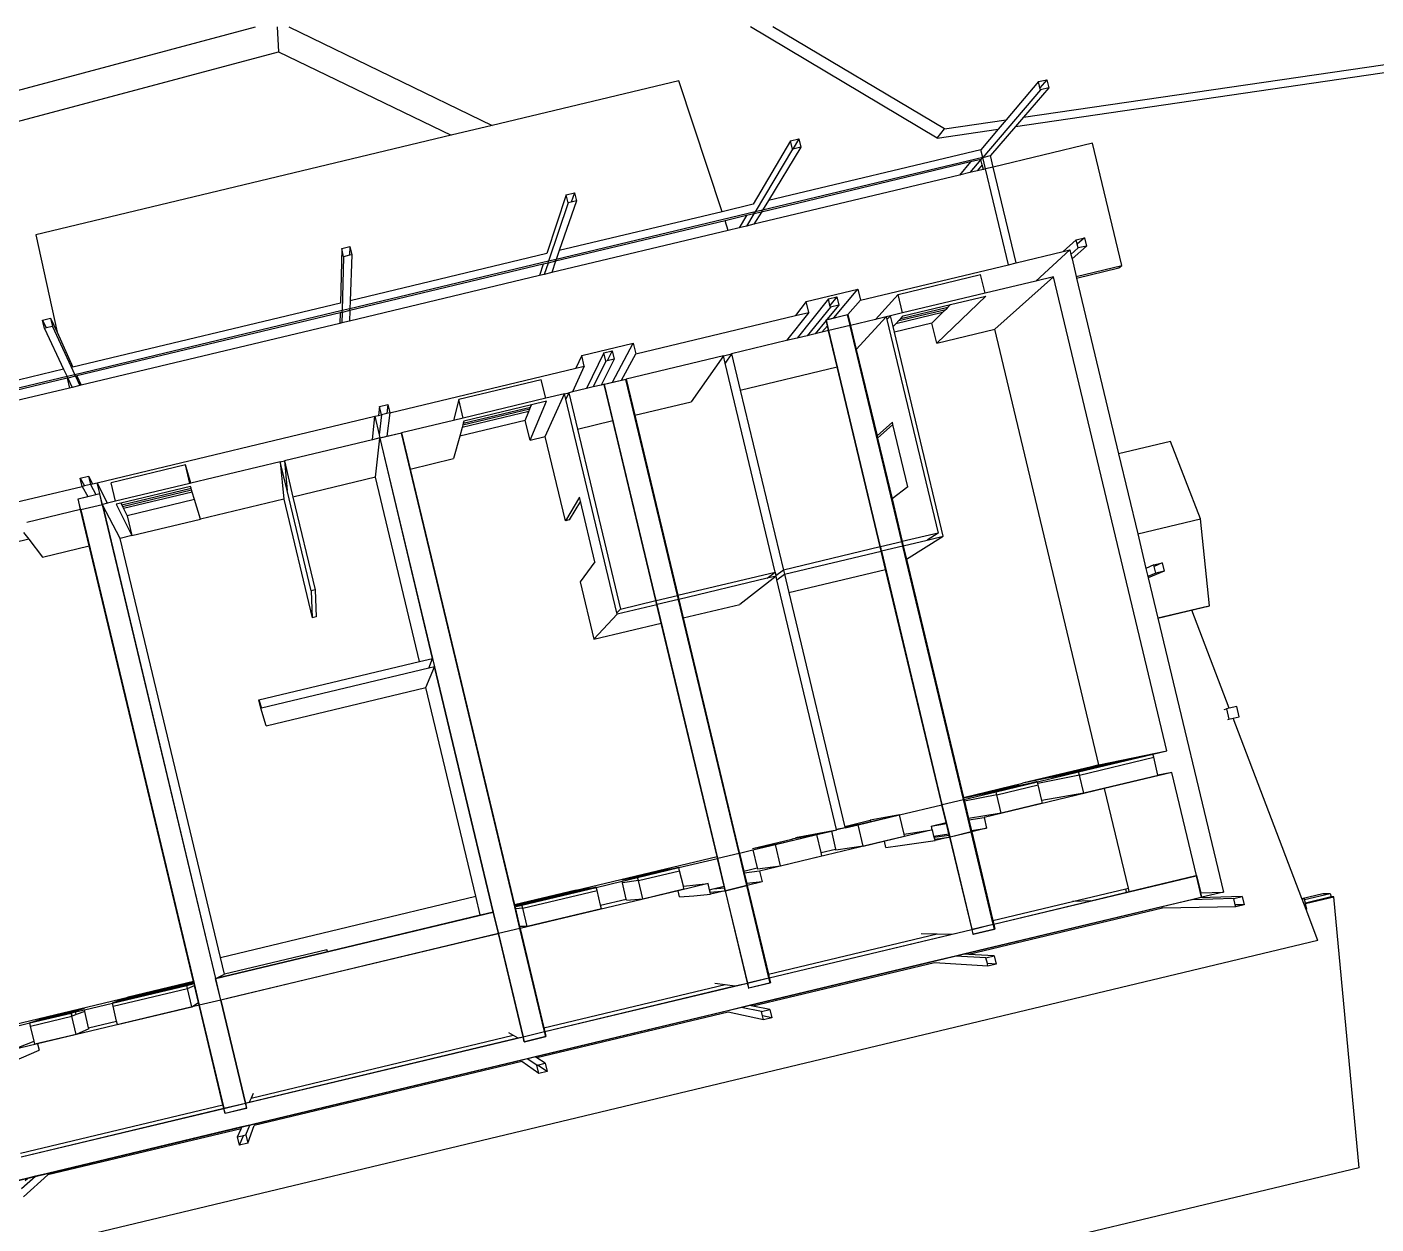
# Model space of a CAD drawing. Extents: x -86023 to 86023, y -39538 to 39538.
# Drawn here: x -13174 to 46201, y -13128 to 39538 of the extents above; entities that cross this region are included whole.
import ezdxf

# ---------------------------------------------------------------- set-up
doc = ezdxf.new("R2010")
doc.units = 0
doc.layers.get('0').update_dxf_attribs({"linetype": 'CONTINUOUS'})
doc.layers.add('SECTIONCUTEDGES', color=7, linetype='CONTINUOUS')

msp = doc.modelspace()

# ---------------------------------------------------------------- linework, layer by layer
for p, q in [((-32175, 31779), (-3120, 39538)), ((-2159, 39538), (-2100, 38448)), ((-1650, 39538), (7299, 35205)), ((26892, 34650), (18668, 39538)), ((27205, 35054), (19660, 39538)), ((-31089, 30707), (-2100, 38448)), ((-2100, 38448), (5491, 34773)), ((30327, 35153), (46967, 37589)), ((30681, 35563), (47306, 37997)), ((15516, 37171), (7299, 35205)), ((17419, 31412), (15516, 37171)), ((31341, 37133), (29923, 35452)), ((31795, 36854), (30681, 35563)), ((31707, 37220), (31405, 36866)), ((31429, 36767), (28894, 33801)), ((7299, 35205), (5491, 34773)), ((26892, 34650), (27205, 35054)), ((26892, 34650), (29578, 35044)), ((27205, 35054), (29923, 35452)), ((29578, 35044), (28813, 34138)), ((30327, 35153), (29230, 33882)), ((29923, 35452), (29578, 35044)), ((30681, 35563), (30327, 35153)), ((5491, 34773), (-12789, 30400)), ((20436, 34524), (18788, 31739)), ((20802, 34612), (20531, 34160)), ((20524, 34158), (18869, 31403)), ((20890, 34246), (19459, 31900)), ((28813, 34138), (19459, 31900)), ((28894, 33801), (28813, 34138)), ((28894, 33801), (29230, 33882)), ((29351, 33377), (29230, 33882)), ((33725, 34423), (29351, 33377)), ((35012, 29041), (33725, 34423)), ((28359, 33599), (19152, 31397)), ((28894, 33801), (19205, 31483)), ((28359, 33599), (27873, 33023)), ((28814, 33708), (28321, 33131)), ((28814, 33708), (28359, 33599)), ((28872, 33467), (28650, 33209)), ((28918, 33274), (28650, 33209)), ((28814, 33708), (28894, 33801)), ((28872, 33467), (28814, 33708)), ((28918, 33274), (28872, 33467)), ((29015, 33297), (28894, 33801)), ((29015, 33297), (28918, 33274)), ((29351, 33377), (29015, 33297)), ((30023, 29080), (29015, 33297)), ((30360, 29160), (29351, 33377)), ((27873, 33023), (18824, 30859)), ((28321, 33131), (27873, 33023)), ((28650, 33209), (28321, 33131)), ((10556, 32160), (9705, 29566)), ((10922, 32248), (10779, 31827)), ((10644, 31795), (9785, 29230)), ((11010, 31882), (10255, 29698)), ((18788, 31739), (17419, 31412)), ((19205, 31483), (18869, 31403)), ((19152, 31397), (19205, 31483)), ((19459, 31900), (19205, 31483)), ((17551, 31014), (10094, 29230)), ((18869, 31403), (10122, 29310)), ((17419, 31412), (10255, 29698)), ((18492, 31239), (17551, 31014)), ((17691, 30588), (17551, 31014)), ((18492, 31239), (18175, 30703)), ((18817, 31317), (18492, 31239)), ((18817, 31317), (18494, 30780)), ((18817, 31317), (18869, 31403)), ((19152, 31397), (18817, 31317)), ((19152, 31397), (18824, 30859)), ((-12789, 30400), (-11849, 26108)), ((17691, 30588), (9921, 28729)), ((18175, 30703), (17691, 30588)), ((18494, 30780), (18175, 30703)), ((18824, 30859), (18494, 30780)), ((676, 29797), (621, 27393)), ((1042, 29884), (1028, 29494)), ((10255, 29698), (10122, 29310)), ((31223, 28361), (32726, 29726)), ((33005, 30180), (32432, 29656)), ((33092, 29814), (32774, 29527)), ((33458, 29901), (32821, 29332)), ((33371, 30267), (33053, 29979)), ((763, 29431), (702, 27057)), ((9552, 29100), (1035, 27063)), ((9785, 29230), (1038, 27138)), ((9705, 29566), (1052, 27496)), ((1129, 29518), (1052, 27496)), ((9552, 29100), (9388, 28601)), ((9758, 29150), (9552, 29100)), ((9758, 29150), (9591, 28650)), ((9758, 29150), (9785, 29230)), ((10094, 29230), (9758, 29150)), ((10122, 29310), (9785, 29230)), ((10094, 29230), (9921, 28729)), ((10094, 29230), (10122, 29310)), ((9388, 28601), (1018, 26599)), ((9591, 28650), (9388, 28601)), ((9921, 28729), (9591, 28650)), ((25165, 27771), (28800, 28641)), ((28995, 27828), (28800, 28641)), ((29421, 26245), (32002, 28547)), ((33005, 28560), (35012, 29041)), ((33022, 28491), (34887, 28937)), ((34887, 28937), (35012, 29041)), ((22340, 26739), (23391, 27996)), ((621, 27393), (-11153, 24577)), ((1052, 27496), (1038, 27138)), ((21122, 27453), (20648, 26837)), ((22100, 27571), (20719, 25848)), ((22466, 27659), (22167, 27291)), ((22961, 26883), (23505, 27520)), ((24171, 26674), (25165, 27771)), ((25360, 26958), (25165, 27771)), ((25391, 26826), (27477, 27325)), ((29026, 27696), (26864, 25633)), ((27477, 27325), (27361, 27210)), ((27477, 27325), (29026, 27696)), ((-12132, 26733), (-11849, 26108)), ((702, 27057), (-11073, 24240)), ((611, 26961), (-10978, 24189)), ((611, 26961), (601, 26499)), ((700, 26983), (611, 26961)), ((700, 26983), (688, 26520)), ((1035, 27063), (700, 26983)), ((700, 26983), (702, 27057)), ((1038, 27138), (702, 27057)), ((1035, 27063), (1018, 26599)), ((1035, 27063), (1038, 27138)), ((21236, 26978), (20260, 25738)), ((22187, 27205), (21168, 25956)), ((22943, 26868), (22012, 26645)), ((22553, 27293), (22035, 26666)), ((22960, 26887), (22943, 26868)), ((23054, 26407), (22943, 26868)), ((24647, 26788), (23327, 25353)), ((24676, 26665), (24830, 26832)), ((27126, 26976), (25067, 26484)), ((25194, 26618), (27264, 27113)), ((25284, 26713), (27361, 27210)), ((25284, 26713), (25391, 26826)), ((27126, 26976), (26655, 26508)), ((27264, 27113), (27126, 26976)), ((27361, 27210), (27264, 27113)), ((-12498, 26645), (-12335, 26298)), ((-12410, 26279), (-11560, 24479)), ((-12045, 26367), (-11073, 24240)), ((601, 26499), (-10789, 23775)), ((688, 26520), (601, 26499)), ((1018, 26599), (688, 26520)), ((21997, 26620), (21517, 26039)), ((21815, 26110), (22052, 26393)), ((21992, 26640), (22008, 26660)), ((21997, 26620), (21992, 26640)), ((22052, 26393), (21997, 26620)), ((22103, 26179), (22052, 26393)), ((22484, 24585), (22106, 26165)), ((25330, 16892), (23057, 26392)), ((24944, 26354), (25067, 26484)), ((26655, 26508), (25002, 26112)), ((25067, 26484), (25194, 26618)), ((25194, 26618), (25284, 26713)), ((26864, 25633), (26655, 26508)), ((26864, 25633), (29421, 26245)), ((34008, 7069), (29421, 26245)), ((-11849, 26108), (-11153, 24577)), ((12600, 23906), (13511, 25633)), ((11242, 25090), (10989, 24526)), ((12219, 25208), (11456, 23632)), ((12585, 25295), (12367, 24856)), ((12998, 24001), (13624, 25157)), ((17475, 25072), (16065, 23050)), ((17841, 25160), (17551, 24752)), ((-11560, 24479), (-20237, 22404)), ((-11560, 24479), (-11409, 24160)), ((11355, 24614), (10834, 23483)), ((12307, 24842), (11742, 23701)), ((12673, 24929), (12091, 23784)), ((18222, 23566), (22484, 24585)), ((24379, 16665), (22484, 24585)), ((-11409, 24160), (-20156, 22067)), ((-11406, 24087), (-19918, 22050)), ((-11073, 24240), (-11409, 24160)), ((-11378, 24093), (-11409, 24160)), ((-11378, 24093), (-11406, 24087)), ((-11406, 24087), (-11310, 23650)), ((-11043, 24174), (-11378, 24093)), ((-11378, 24093), (-11183, 23680)), ((-10853, 23759), (-11183, 23680)), ((-11043, 24174), (-11073, 24240)), ((-10978, 24189), (-11043, 24174)), ((-11043, 24174), (-10853, 23759)), ((-10978, 24189), (-10789, 23775)), ((-10789, 23775), (-10853, 23759)), ((9462, 24015), (5827, 23145)), ((9657, 23202), (9462, 24015)), ((12233, 23803), (12242, 23820)), ((12611, 22223), (12233, 23803)), ((13184, 24031), (12245, 23806)), ((13184, 24031), (13193, 24048)), ((15456, 14530), (13184, 24031)), ((-11310, 23650), (-19576, 21673)), ((-11183, 23680), (-11310, 23650)), ((9640, 21513), (10485, 23400)), ((10668, 23444), (10541, 23165)), ((2339, 22844), (2298, 22447)), ((2705, 22932), (2658, 22533)), ((2793, 22566), (2664, 21529)), ((5827, 23145), (5597, 22231)), ((6022, 22332), (5827, 23145)), ((8912, 22619), (5976, 21917)), ((6006, 22028), (8957, 22734)), ((6028, 22107), (8990, 22815)), ((9028, 22912), (6053, 22200)), ((8757, 22226), (8912, 22619)), ((8912, 22619), (8957, 22734)), ((8957, 22734), (8990, 22815)), ((8967, 21352), (9688, 23070)), ((8990, 22815), (9028, 22912)), ((9688, 23070), (9028, 22912)), ((13575, 22454), (16065, 23050)), ((2036, 21379), (2134, 22408)), ((2427, 22478), (2330, 21587)), ((8757, 22226), (5872, 21536)), ((6006, 22028), (5976, 21917)), ((6028, 22107), (6006, 22028)), ((6053, 22200), (6028, 22107)), ((8967, 21352), (8757, 22226)), ((11050, 21850), (12611, 22223)), ((14506, 14303), (12611, 22223)), ((24919, 22148), (24238, 21543)), ((24942, 22054), (24260, 21451)), ((24942, 22054), (24919, 22148)), ((25601, 19300), (24942, 22054)), ((2171, 19726), (2360, 21441)), ((2360, 21441), (2361, 21457)), ((2360, 21441), (4676, 11758)), ((3310, 21669), (2365, 21442)), ((3310, 21669), (3313, 21684)), ((8297, 825), (3310, 21669)), ((5872, 21536), (5602, 20547)), ((5976, 21917), (5872, 21536)), ((8967, 21352), (9640, 21513)), ((10525, 17812), (9640, 21513)), ((37150, 21306), (34871, 20761)), ((38470, 17904), (37150, 21306)), ((-6204, 20267), (-9476, 19485)), ((-6010, 19454), (-6204, 20267)), ((-5959, 19466), (-6204, 20267)), ((-2030, 20406), (-1866, 18760)), ((-1847, 20450), (-1730, 19151)), ((3694, 20090), (5602, 20547)), ((-10835, 19693), (-10647, 19351)), ((-10469, 19780), (-10287, 19437)), ((2171, 19726), (-1466, 18856)), ((4109, 11622), (2171, 19726)), ((-10747, 19327), (-10500, 18883)), ((-10381, 19414), (-10143, 18968)), ((-9625, 18589), (-10089, 19484)), ((-9968, 18995), (-9975, 19009)), ((-9281, 18671), (-9476, 19485)), ((-5978, 19322), (-9041, 18590)), ((-9003, 18511), (-5953, 19241)), ((-8970, 18445), (-5932, 19172)), ((-5902, 19075), (-8925, 18352)), ((-5953, 19241), (-5978, 19322)), ((-5932, 19172), (-5953, 19241)), ((-5902, 19075), (-5932, 19172)), ((-5799, 18744), (-5902, 19075)), ((25601, 19300), (24901, 18772)), ((-10918, 18767), (-10926, 18781)), ((-9971, 18994), (-10918, 18767)), ((-10805, 18292), (-10918, 18767)), ((-9857, 18519), (-10805, 18292)), ((-9857, 18534), (-9968, 18995)), ((-9854, 18519), (-9861, 18533)), ((-4868, -2324), (-9854, 18519)), ((-9066, 17038), (-9854, 18519)), ((-9041, 18590), (-9250, 18539)), ((-9250, 18539), (-8561, 17159)), ((-9041, 18590), (-9003, 18511)), ((-9003, 18511), (-8970, 18445)), ((-8970, 18445), (-8925, 18352)), ((-5799, 18744), (-8770, 18033)), ((-5799, 18744), (-8770, 18033)), ((-5533, 17883), (-5799, 18744)), ((-1866, 18760), (-5533, 17883)), ((-1866, 18760), (-619, 13546)), ((11139, 18852), (10525, 17812)), ((11183, 18670), (10693, 17852)), ((11183, 18670), (11139, 18852)), ((11821, 16003), (11183, 18670)), ((-10805, 18292), (-10812, 18305)), ((-10805, 18292), (-5818, -2551)), ((-8925, 18352), (-8770, 18033)), ((-8770, 18033), (-8561, 17159)), ((-8561, 17159), (-5533, 17883)), ((10693, 17852), (10525, 17812)), ((35712, 17244), (38470, 17904)), ((38879, 14077), (38470, 17904)), ((-13330, 17298), (-13099, 16998)), ((26923, 17273), (26442, 16965)), ((-13099, 16998), (-16070, 16287)), ((-13099, 16998), (-12497, 16217)), ((-12497, 16217), (-10431, 16711)), ((-8561, 17159), (-9066, 17038)), ((-4655, -1398), (-9066, 17038)), ((24423, 16482), (24381, 16657)), ((25373, 16709), (25331, 16885)), ((28043, 5549), (25375, 16702)), ((25536, 16116), (27150, 17134)), ((24617, 15670), (24424, 16475)), ((11821, 16003), (11169, 15121)), ((19398, 15280), (19751, 15558)), ((20117, 15645), (19790, 15391)), ((19834, 15211), (20160, 15462)), ((20355, 14650), (24617, 15670)), ((27071, 5409), (24617, 15670)), ((36428, 15872), (36077, 15719)), ((36515, 15506), (36164, 15357)), ((36881, 15593), (36178, 15296)), ((36793, 15959), (36443, 15807)), ((11169, 15121), (11772, 12597)), ((19795, 15375), (18198, 14135)), ((-673, 14734), (-619, 13546)), ((-490, 14778), (-450, 13586)), ((14549, 14120), (14507, 14296)), ((15500, 14347), (15458, 14523)), ((18170, 3187), (15502, 14340)), ((11772, 12597), (12805, 13703)), ((12944, 13929), (12790, 13764)), ((14744, 13308), (14551, 14113)), ((15707, 13539), (18198, 14135)), ((36600, 13532), (38879, 14077)), ((38097, 13878), (36603, 13521)), ((38783, 14043), (38097, 13878)), ((39744, 9561), (38097, 13878)), ((38783, 14043), (38879, 14077)), ((-450, 13586), (-619, 13546)), ((11772, 12597), (14744, 13308)), ((17198, 3047), (14744, 13308)), ((4384, 10474), (4765, 11385)), ((4511, 11332), (4678, 11751)), ((4678, 11751), (4681, 11759)), ((4678, 11751), (4764, 11392)), ((4765, 11385), (4769, 11393)), ((4765, 11385), (7346, 598)), ((-2647, 8792), (4384, 10474)), ((6581, 1290), (4384, 10474)), ((-2967, 9930), (-2859, 9569)), ((-2647, 8792), (-2879, 9564)), ((39518, 9507), (39619, 9531)), ((39744, 9561), (39619, 9531)), ((39619, 9531), (39727, 9077)), ((40073, 9639), (39744, 9561)), ((40181, 9185), (40073, 9639)), ((39685, 9067), (39727, 9077)), ((39727, 9077), (39912, 9121)), ((39912, 9121), (40181, 9185)), ((42939, 1188), (39912, 9121)), ((32800, 6712), (35591, 7380)), ((36382, 7551), (33110, 6768)), ((33145, 6623), (36417, 7405)), ((35594, 7364), (33269, 6808)), ((33526, 6951), (35466, 7354)), ((33672, 6988), (36382, 7551)), ((34008, 7069), (36992, 7689)), ((35466, 7354), (34330, 7082)), ((35591, 7380), (36099, 7485)), ((35591, 7380), (35594, 7364)), ((36099, 7485), (35594, 7364)), ((36417, 7405), (36384, 7543)), ((36603, 6626), (36417, 7405)), ((33672, 6988), (30644, 6264)), ((33110, 6768), (30644, 6264)), ((30897, 6323), (33526, 6951)), ((31927, 6533), (30897, 6323)), ((33145, 6623), (31311, 6256)), ((31927, 6533), (33534, 6918)), ((32685, 6689), (31927, 6533)), ((34330, 7082), (32685, 6689)), ((33269, 6808), (32800, 6712)), ((33145, 6623), (33112, 6761)), ((33336, 5823), (33145, 6623)), ((36608, 6605), (33336, 5823)), ((33534, 6918), (33526, 6951)), ((33534, 6918), (34330, 7082)), ((34008, 7069), (33672, 6988)), ((37220, 6737), (36603, 6626)), ((36608, 6605), (36603, 6626)), ((28042, 5641), (30644, 6264)), ((28048, 5616), (29699, 6011)), ((28229, 5657), (29543, 5971)), ((29550, 5939), (29121, 5836)), ((29223, 5856), (30476, 6156)), ((29640, 5940), (29223, 5856)), ((29641, 5938), (29475, 5898)), ((29510, 5753), (31328, 6188)), ((29543, 5971), (29701, 6003)), ((29550, 5939), (29543, 5971)), ((30475, 6160), (29550, 5939)), ((30586, 6166), (29640, 5940)), ((29641, 5938), (29640, 5940)), ((31020, 6268), (29641, 5938)), ((29699, 6011), (30743, 6222)), ((29701, 6003), (29699, 6011)), ((29701, 6003), (30475, 6160)), ((30476, 6156), (30475, 6160)), ((30476, 6156), (30583, 6182)), ((30583, 6182), (30745, 6214)), ((30583, 6182), (30586, 6166)), ((31019, 6270), (30586, 6166)), ((30743, 6222), (31237, 6322)), ((30745, 6214), (30743, 6222)), ((30745, 6214), (31019, 6270)), ((31237, 6322), (31019, 6270)), ((31019, 6270), (31020, 6268)), ((31237, 6320), (31020, 6268)), ((31237, 6322), (31293, 6333)), ((31293, 6333), (31237, 6320)), ((31237, 6320), (31237, 6322)), ((31311, 6256), (31295, 6326)), ((31328, 6188), (31311, 6256)), ((31492, 5501), (31328, 6188)), ((35304, 1652), (34257, 6029)), ((27092, 5321), (27071, 5409)), ((28384, 4123), (28043, 5548)), ((28231, 5649), (28049, 5613)), ((29510, 5753), (28082, 5475)), ((29121, 5836), (28229, 5657)), ((28231, 5649), (28229, 5657)), ((29123, 5828), (28231, 5649)), ((29123, 5828), (29121, 5836)), ((29225, 5848), (29123, 5828)), ((29225, 5848), (29223, 5856)), ((29475, 5898), (29225, 5848)), ((29510, 5753), (29477, 5891)), ((29701, 4953), (29510, 5753)), ((31519, 5388), (29701, 4953)), ((33336, 5823), (31492, 5501)), ((31519, 5388), (31492, 5501)), ((25222, 4881), (23938, 4633)), ((23951, 4577), (25222, 4881)), ((25429, 4018), (25224, 4874)), ((27281, 4535), (27093, 5321)), ((29701, 4953), (28264, 4714)), ((28280, 4649), (28950, 4759)), ((20653, 3874), (22464, 4214)), ((22228, 4157), (22416, 3371)), ((22830, 4301), (22460, 4231)), ((22815, 4364), (23938, 4633)), ((23405, 4446), (22822, 4336)), ((23405, 4446), (23951, 4577)), ((23631, 3501), (23407, 4439)), ((23938, 4633), (23951, 4577)), ((25429, 4018), (26654, 4212)), ((26615, 4375), (27281, 4535)), ((26615, 4375), (27292, 4487)), ((26615, 4375), (26654, 4212)), ((26654, 4212), (26681, 4216)), ((27292, 4487), (27281, 4535)), ((27399, 4038), (27292, 4487)), ((28391, 4184), (29063, 4283)), ((18763, 3395), (20488, 3807)), ((18763, 3395), (19770, 3577)), ((19770, 3577), (20502, 3752)), ((19996, 2632), (19772, 3569)), ((21588, 4011), (20488, 3807)), ((20488, 3807), (20502, 3752)), ((20502, 3752), (21588, 4011)), ((21777, 3218), (21589, 4004)), ((23631, 3501), (25449, 3936)), ((24633, 3439), (24568, 3711)), ((25253, 3525), (26795, 3741)), ((25449, 3936), (25429, 4018)), ((26746, 3942), (27399, 4038)), ((26760, 3887), (27413, 3982)), ((26780, 3803), (27434, 3895)), ((27413, 3982), (27399, 4038)), ((27434, 3895), (27413, 3982)), ((27434, 3894), (28405, -164)), ((27453, 3900), (28384, 4123)), ((29355, 64), (28385, 4121)), ((10997, 1564), (17198, 3047)), ((17219, 2960), (17198, 3047)), ((18511, 1761), (18170, 3186)), ((18778, 3332), (18966, 2546)), ((19996, 2632), (21814, 3066)), ((21777, 3218), (22416, 3371)), ((21814, 3066), (21777, 3218)), ((22416, 3371), (22428, 3323)), ((23631, 3501), (22428, 3323)), ((24633, 3439), (25253, 3525)), ((14727, 2429), (13002, 2016)), ((13232, 2069), (14545, 2384)), ((13697, 2142), (15005, 2455)), ((13734, 1979), (15552, 2414)), ((13893, 2171), (15272, 2501)), ((15060, 2452), (13893, 2173)), ((14545, 2384), (14731, 2414)), ((14553, 2351), (14545, 2384)), ((15004, 2459), (14553, 2351)), ((14727, 2429), (15245, 2514)), ((14731, 2414), (14727, 2429)), ((14731, 2414), (15004, 2459)), ((15005, 2455), (15004, 2459)), ((15005, 2455), (15057, 2467)), ((15057, 2467), (15248, 2499)), ((15057, 2467), (15060, 2452)), ((15272, 2503), (15060, 2452)), ((15245, 2514), (15489, 2555)), ((15248, 2499), (15245, 2514)), ((15248, 2499), (15272, 2503)), ((15489, 2555), (15272, 2503)), ((15272, 2501), (15490, 2553)), ((15272, 2503), (15272, 2501)), ((15489, 2555), (15517, 2559)), ((15490, 2553), (15489, 2555)), ((15490, 2553), (15517, 2559)), ((15552, 2414), (15519, 2552)), ((15715, 1733), (15552, 2414)), ((17512, 1735), (17219, 2959)), ((18371, 2403), (18966, 2546)), ((19069, 2395), (18393, 2311)), ((18966, 2546), (18978, 2498)), ((18978, 2498), (19996, 2632)), ((13002, 2016), (13236, 2053)), ((13035, 1878), (13017, 1954)), ((13734, 1979), (13035, 1878)), ((13205, 1167), (13035, 1878)), ((13649, 2135), (13232, 2069)), ((13236, 2053), (13232, 2069)), ((13236, 2053), (13653, 2117)), ((14553, 2351), (13649, 2135)), ((13653, 2117), (13649, 2135)), ((13653, 2117), (13700, 2125)), ((13893, 2173), (13697, 2142)), ((13701, 2125), (13697, 2142)), ((13700, 2125), (13701, 2125)), ((13701, 2125), (13893, 2171)), ((13734, 1979), (13701, 2117)), ((13926, 1179), (13734, 1979)), ((13893, 2171), (13893, 2173)), ((15715, 1733), (16800, 1853)), ((19183, 1920), (18503, 1852)), ((35342, 1496), (38278, 2198)), ((38278, 2198), (38305, 2200)), ((38279, 2193), (38505, 1247)), ((-32948, -15846), (38505, 1247)), ((-4655, -1398), (6581, 1290)), ((6778, 469), (6581, 1290)), ((10997, 1564), (8281, 914)), ((8282, 913), (10813, 1518)), ((8458, 919), (10821, 1484)), ((11882, 1690), (8611, 907)), ((8646, 762), (11917, 1544)), ((11078, 1520), (8658, 941)), ((8689, 944), (11479, 1612)), ((11483, 1596), (8813, 958)), ((10813, 1518), (11439, 1606)), ((10821, 1484), (10813, 1518)), ((10821, 1484), (11078, 1520)), ((10997, 1564), (11882, 1690)), ((11439, 1606), (11078, 1520)), ((11479, 1612), (11643, 1635)), ((11479, 1612), (11483, 1596)), ((11643, 1635), (11483, 1596)), ((11917, 1544), (11884, 1682)), ((12072, 896), (11917, 1544)), ((13926, 1179), (15743, 1614)), ((15550, 1266), (15485, 1538)), ((15550, 1266), (16178, 1317)), ((15743, 1614), (15715, 1733)), ((16178, 1317), (16914, 1377)), ((16866, 1581), (17030, 1620)), ((16891, 1475), (17560, 1533)), ((17030, 1620), (17512, 1735)), ((17030, 1620), (17528, 1667)), ((17528, 1667), (17512, 1735)), ((17560, 1533), (17528, 1667)), ((17561, 1532), (18531, -2526)), ((17573, 1536), (18511, 1761)), ((19482, -2298), (18512, 1759)), ((32845, 1064), (35184, 1623)), ((33645, 1090), (35221, 1467)), ((35184, 1623), (35304, 1652)), ((35221, 1467), (35184, 1623)), ((35221, 1467), (35342, 1496)), ((35342, 1496), (35304, 1652)), ((39938, 1198), (38089, 1142)), ((40304, 1285), (38438, 1226)), ((38487, 1439), (39484, 1476)), ((38533, 1248), (38505, 1247)), ((42939, 1188), (43857, 1408)), ((42940, 1184), (42939, 1188)), ((43059, 1148), (44190, 1419)), ((44226, 1264), (43096, 994)), ((43101, 972), (44339, 1268)), ((43857, 1408), (44190, 1419)), ((44190, 1419), (44226, 1264)), ((44339, 1268), (44226, 1264)), ((45453, -10659), (44339, 1268)), ((7346, 598), (-4868, -2324)), ((6778, 469), (7302, 594)), ((7302, 594), (7346, 598)), ((7346, 598), (7351, 598)), ((7573, -353), (7346, 597)), ((8458, 919), (8285, 900)), ((8611, 907), (8291, 874)), ((8297, 825), (8303, 826)), ((8524, -126), (8297, 825)), ((8646, 762), (8325, 734)), ((8658, 941), (8458, 919)), ((8646, 762), (8612, 900)), ((8837, -38), (8646, 762)), ((8813, 958), (8689, 944)), ((12108, 745), (8837, -38)), ((12072, 896), (13205, 1167)), ((12108, 745), (12072, 896)), ((13217, 1119), (13205, 1167)), ((13217, 1119), (13926, 1179)), ((36797, 765), (28279, -1273)), ((29338, 225), (32845, 1064)), ((29375, 69), (33645, 1090)), ((33645, 1090), (32845, 1064)), ((36797, 765), (36781, 829)), ((40025, 832), (36797, 765)), ((40391, 919), (40007, 910)), ((42940, 1184), (43049, 1187)), ((42948, 1163), (42940, 1184)), ((43049, 1187), (42948, 1163)), ((43120, 713), (42948, 1163)), ((43059, 1148), (43049, 1187)), ((43096, 994), (43059, 1148)), ((43101, 972), (43096, 994)), ((43160, 723), (43101, 972)), ((43120, 713), (43160, 723)), ((43641, -654), (43120, 713)), ((49, -1141), (6778, 469)), ((28424, -159), (29355, 64)), ((29408, -156), (29356, 59)), ((7573, -353), (-4640, -3275)), ((7573, -353), (7579, -353)), ((7574, -355), (8658, -4887)), ((8837, -38), (8509, -36)), ((9609, -4660), (8524, -127)), ((19458, -2139), (26884, -362)), ((19495, -2295), (27539, -371)), ((26181, -352), (26884, -362)), ((26884, -362), (27539, -371)), ((27539, -371), (28405, -164)), ((28406, -168), (28457, -383)), ((28457, -383), (28478, -383)), ((28476, -378), (29408, -156)), ((29429, -156), (29408, -156)), ((43641, -654), (-41357, -20987)), ((30, -1060), (-4478, -2138)), ((30, -1060), (32, -1145)), ((49, -1141), (30, -1060)), ((32, -1145), (49, -1141)), ((-4478, -2138), (-4655, -1398)), ((26772, -1634), (18775, -3547)), ((29120, -1777), (26772, -1634)), ((29033, -1411), (27689, -1346)), ((28279, -1273), (28038, -1262)), ((29399, -1324), (28279, -1273)), ((29486, -1690), (29094, -1667)), ((-4871, -2326), (-4868, -2324)), ((-4868, -2324), (-4478, -2138)), ((-4640, -3275), (-4867, -2325)), ((18544, -2523), (19482, -2298)), ((19535, -2518), (19483, -2303)), ((-9419, -3406), (-6147, -2623)), ((-9384, -3551), (-6112, -2769)), ((-9055, -3301), (-6264, -2633)), ((-6354, -2671), (-9051, -3316)), ((-6242, -2624), (-8724, -3217)), ((-5844, -2465), (-8717, -3152)), ((-8529, -3109), (-5901, -2480)), ((-8521, -3143), (-6098, -2563)), ((-6264, -2633), (-6354, -2671)), ((-6098, -2563), (-6242, -2624)), ((-6147, -2623), (-5837, -2491)), ((-6112, -2769), (-6145, -2631)), ((-6112, -2769), (-5804, -2629)), ((-5921, -3568), (-6112, -2769)), ((-5901, -2480), (-6098, -2563)), ((-5823, -2553), (-5818, -2551)), ((-5818, -2551), (-5591, -3502)), ((9577, -4502), (17557, -2593)), ((9615, -4659), (17984, -2656)), ((17097, -2525), (17557, -2593)), ((17557, -2593), (17984, -2656)), ((17984, -2656), (18531, -2526)), ((18532, -2530), (18584, -2745)), ((18584, -2745), (18597, -2747)), ((18596, -2742), (19535, -2518)), ((19549, -2519), (19535, -2518)), ((-14762, -4598), (-8717, -3152)), ((-8717, -3152), (-9419, -3406)), ((-9384, -3551), (-9417, -3413)), ((-9229, -4199), (-9384, -3551)), ((-9184, -3348), (-9055, -3301)), ((-9051, -3316), (-9184, -3348)), ((-9051, -3316), (-9055, -3301)), ((-9023, -3289), (-8529, -3109)), ((-8724, -3217), (-9023, -3289)), ((-8724, -3217), (-8521, -3143)), ((-8521, -3143), (-8529, -3109)), ((-5921, -3568), (-5623, -3389)), ((-5591, -3504), (-4506, -8037)), ((-4644, -3277), (-4640, -3275)), ((-3555, -7809), (-4640, -3276)), ((18775, -3547), (18615, -3516)), ((19518, -3687), (18775, -3547)), ((-13054, -4275), (-12389, -4058)), ((-13019, -4421), (-11201, -3986)), ((-12813, -4216), (-12632, -4156)), ((-11433, -3888), (-12812, -4218)), ((-12632, -4156), (-12587, -4145)), ((-12629, -4172), (-12632, -4156)), ((-11434, -3886), (-12629, -4172)), ((-12195, -4048), (-12588, -4142)), ((-12588, -4142), (-12385, -4075)), ((-12587, -4145), (-12588, -4142)), ((-12587, -4145), (-11273, -3831)), ((-12389, -4058), (-10664, -3645)), ((-12385, -4075), (-12389, -4058)), ((-12385, -4075), (-12203, -4015)), ((-12203, -4015), (-10889, -3701)), ((-12195, -4048), (-12203, -4015)), ((-11233, -3818), (-12195, -4048)), ((-11273, -3831), (-11434, -3886)), ((-11269, -3846), (-11434, -3886)), ((-11434, -3886), (-11433, -3888)), ((-11236, -3841), (-11433, -3888)), ((-11273, -3831), (-11269, -3846)), ((-11229, -3837), (-11269, -3846)), ((-11216, -3834), (-11236, -3841)), ((-11201, -3986), (-11234, -3848)), ((-10889, -3701), (-11233, -3818)), ((-11229, -3837), (-11233, -3818)), ((-11216, -3834), (-11229, -3837)), ((-11216, -3834), (-10885, -3720)), ((-11181, -3979), (-11214, -3843)), ((-11181, -3979), (-11201, -3986)), ((-11010, -4786), (-11201, -3986)), ((-11005, -3916), (-11181, -3979)), ((-11005, -3916), (-11032, -3800)), ((-10631, -3783), (-11005, -3916)), ((-10885, -3720), (-10889, -3701)), ((-10664, -3645), (-10885, -3720)), ((-10631, -3783), (-10649, -3708)), ((-10461, -4494), (-10631, -3783)), ((-9193, -4351), (-5921, -3568)), ((17688, -3807), (9271, -5820)), ((19240, -4141), (17688, -3807)), ((19153, -3775), (18266, -3600)), ((19606, -4053), (19199, -3969)), ((-12812, -4218), (-13054, -4275)), ((-13019, -4421), (-13052, -4283)), ((-12860, -5086), (-13019, -4421)), ((-12629, -4172), (-12813, -4216)), ((-12812, -4218), (-12813, -4216)), ((-10449, -4542), (-11010, -4786)), ((-10461, -4494), (-9229, -4199)), ((-10449, -4542), (-10461, -4494)), ((-9193, -4351), (-9229, -4199)), ((8014, -4698), (8229, -4825)), ((8663, -4886), (9609, -4660)), ((9661, -4879), (9610, -4665)), ((-13865, -5483), (-12860, -5086)), ((-12828, -5220), (-12860, -5086)), ((-11010, -4786), (-12828, -5220)), ((-12707, -5206), (-12642, -5478)), ((-3390, -7770), (8430, -4942)), ((-3309, -7585), (8229, -4825)), ((8229, -4825), (8430, -4942)), ((8430, -4942), (8658, -4887)), ((8711, -5107), (8659, -4892)), ((8711, -5107), (8717, -5110)), ((8716, -5106), (9661, -4879)), ((9668, -4883), (9661, -4879)), ((-13751, -5959), (-12642, -5478)), ((9272, -6138), (8843, -5854)), ((9271, -5820), (9192, -5771)), ((9638, -6051), (9271, -5820)), ((8605, -5980), (-3170, -8796)), ((9360, -6504), (8605, -5980)), ((9726, -6417), (9295, -6133)), ((-3309, -7585), (-3390, -7770)), ((-3223, -7386), (-3309, -7585)), ((-13466, -10015), (-4548, -7881)), ((-13429, -10171), (-4511, -8038)), ((-4506, -8037), (-3559, -7810)), ((-4454, -8256), (-4505, -8041)), ((-4454, -8256), (-4457, -8262)), ((-4454, -8256), (-3507, -8029)), ((-3555, -7809), (-3390, -7770)), ((-3503, -8029), (-3554, -7814)), ((-3506, -8034), (-3503, -8029)), ((-3753, -8936), (-3721, -8860)), ((-3536, -9202), (-3372, -8776)), ((-3448, -9568), (-3170, -8796)), ((-3753, -8936), (-12253, -10969)), ((-3902, -9290), (-3753, -8936)), ((-3814, -9656), (-3645, -9228)), ((45453, -10659), (30129, -14324)), ((-13416, -11566), (-12795, -11030)), ((-13328, -11932), (-12253, -10969)), ((-13257, -11209), (-13144, -11114))]:
    msp.add_line(p, q)
at = {"layer": 'SECTIONCUTEDGES'}
for p, q in [((31341, 37133), (31707, 37220)), ((31405, 36866), (31341, 37133)), ((31429, 36767), (31405, 36866)), ((31795, 36854), (31429, 36767)), ((31707, 37220), (31795, 36854)), ((20436, 34524), (20802, 34612)), ((20524, 34158), (20436, 34524)), ((20802, 34612), (20890, 34246)), ((20531, 34160), (20524, 34158)), ((20890, 34246), (20531, 34160)), ((10556, 32160), (10922, 32248)), ((10644, 31795), (10556, 32160)), ((10922, 32248), (11010, 31882)), ((10779, 31827), (10644, 31795)), ((11010, 31882), (10779, 31827)), ((676, 29797), (1042, 29884)), ((763, 29431), (676, 29797)), ((1042, 29884), (1129, 29518)), ((32432, 29656), (32726, 29726)), ((32726, 29726), (32774, 29527)), ((33005, 30180), (33371, 30267)), ((33053, 29979), (33005, 30180)), ((33092, 29814), (33053, 29979)), ((33458, 29901), (33092, 29814)), ((33371, 30267), (33458, 29901)), ((1028, 29494), (763, 29431)), ((1129, 29518), (1028, 29494)), ((30023, 29080), (30360, 29160)), ((30360, 29160), (32432, 29656)), ((32774, 29527), (32821, 29332)), ((32821, 29332), (33005, 28560)), ((23505, 27520), (30023, 29080)), ((32002, 28547), (31223, 28361)), ((36992, 7689), (32002, 28547)), ((33005, 28560), (33022, 28491)), ((21122, 27453), (23391, 27996)), ((23391, 27996), (23505, 27520)), ((31223, 28361), (28995, 27828)), ((33022, 28491), (34871, 20761)), ((21236, 26978), (21122, 27453)), ((22100, 27571), (22466, 27659)), ((22167, 27291), (22100, 27571)), ((22466, 27659), (22553, 27293)), ((28995, 27828), (25360, 26958)), ((-12498, 26645), (-12132, 26733)), ((-12132, 26733), (-12045, 26367)), ((13624, 25157), (20648, 26837)), ((20648, 26837), (21236, 26978)), ((22035, 26666), (22340, 26739)), ((22187, 27205), (22167, 27291)), ((22553, 27293), (22187, 27205)), ((22340, 26739), (22960, 26887)), ((22960, 26887), (22961, 26883)), ((22961, 26883), (23074, 26411)), ((24647, 26788), (24171, 26674)), ((24830, 26832), (24647, 26788)), ((24647, 26788), (24676, 26665)), ((25360, 26958), (24830, 26832)), ((24944, 26354), (24830, 26832)), ((-12410, 26279), (-12498, 26645)), ((-12335, 26298), (-12410, 26279)), ((-12045, 26367), (-12335, 26298)), ((22103, 26179), (21815, 26110)), ((22008, 26660), (22035, 26666)), ((22012, 26645), (22008, 26660)), ((22122, 26184), (22012, 26645)), ((22122, 26184), (22103, 26179)), ((23054, 26407), (22122, 26184)), ((24398, 16669), (22122, 26184)), ((23074, 26411), (23054, 26407)), ((24171, 26674), (23074, 26411)), ((23074, 26411), (23327, 25353)), ((24676, 26665), (26923, 17273)), ((25002, 26112), (24944, 26354)), ((11242, 25090), (13511, 25633)), ((13511, 25633), (13624, 25157)), ((20260, 25738), (17841, 25160)), ((20719, 25848), (20260, 25738)), ((21168, 25956), (20719, 25848)), ((21517, 26039), (21168, 25956)), ((21815, 26110), (21517, 26039)), ((27150, 17134), (25002, 26112)), ((11355, 24614), (11242, 25090)), ((12219, 25208), (12585, 25295)), ((12307, 24842), (12219, 25208)), ((12585, 25295), (12673, 24929)), ((17475, 25072), (13193, 24048)), ((17475, 25072), (17841, 25160)), ((17551, 24752), (17475, 25072)), ((17841, 25160), (18222, 23566)), ((23327, 25353), (24238, 21543)), ((2793, 22566), (10989, 24526)), ((10989, 24526), (11355, 24614)), ((12367, 24856), (12307, 24842)), ((12673, 24929), (12367, 24856)), ((19751, 15558), (17551, 24752)), ((12091, 23784), (11742, 23701)), ((12242, 23820), (12091, 23784)), ((12242, 23820), (12600, 23906)), ((12245, 23806), (12242, 23820)), ((14518, 14306), (12245, 23806)), ((12600, 23906), (12998, 24001)), ((12998, 24001), (13193, 24048)), ((13193, 24048), (13575, 22454)), ((9657, 23202), (6022, 22332)), ((10485, 23400), (9657, 23202)), ((10485, 23400), (10668, 23444)), ((10541, 23165), (10485, 23400)), ((12790, 13764), (10541, 23165)), ((10834, 23483), (10668, 23444)), ((10668, 23444), (11050, 21850)), ((11456, 23632), (10834, 23483)), ((11742, 23701), (11456, 23632)), ((18222, 23566), (20117, 15645)), ((2339, 22844), (2705, 22932)), ((2427, 22478), (2339, 22844)), ((2793, 22566), (2658, 22533)), ((2705, 22932), (2793, 22566)), ((-10089, 19484), (2134, 22408)), ((2134, 22408), (2298, 22447)), ((2134, 22408), (2330, 21587)), ((2298, 22447), (2427, 22478)), ((2658, 22533), (2427, 22478)), ((5597, 22231), (3313, 21684)), ((6022, 22332), (5597, 22231)), ((13575, 22454), (15469, 14533)), ((2036, 21379), (-1847, 20450)), ((2361, 21457), (2036, 21379)), ((2330, 21587), (2361, 21457)), ((2361, 21457), (2664, 21529)), ((2365, 21442), (2361, 21457)), ((4681, 11759), (2365, 21442)), ((2664, 21529), (3313, 21684)), ((3313, 21684), (3694, 20090)), ((11050, 21850), (12944, 13929)), ((24238, 21543), (24260, 21451)), ((24260, 21451), (24901, 18772)), ((-2030, 20406), (-5959, 19466)), ((-2030, 20406), (-1847, 20450)), ((-1730, 19151), (-2030, 20406)), ((-1847, 20450), (-1466, 18856)), ((34871, 20761), (35712, 17244)), ((-10835, 19693), (-10469, 19780)), ((-10747, 19327), (-10835, 19693)), ((-10469, 19780), (-10381, 19414)), ((3694, 20090), (8281, 914)), ((-18988, 17355), (-10747, 19327)), ((-10647, 19351), (-10747, 19327)), ((-10381, 19414), (-10647, 19351)), ((-10381, 19414), (-10287, 19437)), ((-10287, 19437), (-10089, 19484)), ((-10143, 18968), (-9975, 19009)), ((-9975, 19009), (-10089, 19484)), ((-9971, 18994), (-9975, 19009)), ((-6010, 19454), (-9281, 18671)), ((-5959, 19466), (-6010, 19454)), ((-673, 14734), (-1730, 19151)), ((-10926, 18781), (-10500, 18883)), ((-10812, 18305), (-10926, 18781)), ((-10500, 18883), (-10143, 18968)), ((-9861, 18533), (-9971, 18994)), ((-9857, 18534), (-9861, 18533)), ((-9861, 18533), (-9857, 18519)), ((-9625, 18589), (-9857, 18534)), ((-9857, 18519), (-4871, -2326)), ((-9281, 18671), (-9625, 18589)), ((-1466, 18856), (-490, 14778)), ((24901, 18772), (25350, 16897)), ((-10812, 18305), (-13186, 17737)), ((-10431, 16711), (-10812, 18305)), ((26923, 17273), (25350, 16897)), ((35712, 17244), (36077, 15719)), ((-5844, -2465), (-10431, 16711)), ((24379, 16665), (20117, 15645)), ((24398, 16669), (24379, 16665)), ((25330, 16892), (24398, 16669)), ((24400, 16662), (24398, 16669)), ((24442, 16486), (24400, 16662)), ((24442, 16486), (25373, 16709)), ((25350, 16897), (25330, 16892)), ((25350, 16897), (25393, 16714)), ((25373, 16709), (25393, 16714)), ((25393, 16714), (26442, 16965)), ((25393, 16714), (25536, 16116)), ((26442, 16965), (27150, 17134)), ((20160, 15462), (24423, 16482)), ((24423, 16482), (24442, 16486)), ((24444, 16479), (24442, 16486)), ((27112, 5325), (24444, 16479)), ((25536, 16116), (28042, 5641)), ((15469, 14533), (19751, 15558)), ((19751, 15558), (19790, 15391)), ((20117, 15645), (20160, 15462)), ((20160, 15462), (20355, 14650)), ((36077, 15719), (36164, 15357)), ((36428, 15872), (36793, 15959)), ((36443, 15807), (36428, 15872)), ((36515, 15506), (36443, 15807)), ((36881, 15593), (36515, 15506)), ((36793, 15959), (36881, 15593)), ((19398, 15280), (15513, 14350)), ((19795, 15375), (19398, 15280)), ((19790, 15391), (19795, 15375)), ((19834, 15211), (19795, 15375)), ((22460, 4231), (19834, 15211)), ((36164, 15357), (36178, 15296)), ((36178, 15296), (36600, 13532)), ((-490, 14778), (-673, 14734)), ((12944, 13929), (14506, 14303)), ((14506, 14303), (14518, 14306)), ((14518, 14306), (15456, 14530)), ((14562, 14123), (14518, 14306)), ((15500, 14347), (14562, 14123)), ((15456, 14530), (15469, 14533)), ((15469, 14533), (15513, 14350)), ((15513, 14350), (15500, 14347)), ((15513, 14350), (15707, 13539)), ((20355, 14650), (22809, 4390)), ((12805, 13703), (12790, 13764)), ((14549, 14120), (12805, 13703)), ((14562, 14123), (14549, 14120)), ((17231, 2963), (14562, 14123)), ((15707, 13539), (18162, 3278)), ((36600, 13532), (36603, 13521)), ((36603, 13521), (39484, 1476)), ((-2967, 9930), (4109, 11622)), ((4511, 11332), (-2859, 9569)), ((4109, 11622), (4676, 11758)), ((4764, 11392), (4511, 11332)), ((4676, 11758), (4681, 11759)), ((4681, 11759), (4769, 11393)), ((4769, 11393), (4764, 11392)), ((7351, 598), (4769, 11393)), ((-2879, 9564), (-2967, 9930)), ((-2859, 9569), (-2879, 9564)), ((33112, 6761), (36384, 7543)), ((36384, 7543), (36992, 7689)), ((31295, 6326), (33112, 6761)), ((37220, 6737), (34257, 6029)), ((38305, 2200), (37220, 6737)), ((34257, 6029), (28950, 4759)), ((29477, 5891), (31295, 6326)), ((27112, 5325), (28043, 5548)), ((28042, 5641), (28048, 5616)), ((28043, 5548), (28063, 5553)), ((28048, 5616), (28049, 5613)), ((28049, 5613), (28063, 5553)), ((28063, 5553), (29477, 5891)), ((28063, 5553), (28082, 5475)), ((28082, 5475), (28264, 4714)), ((23407, 4439), (25224, 4874)), ((25224, 4874), (27093, 5321)), ((27093, 5321), (27112, 5325)), ((27453, 3900), (27112, 5325)), ((28950, 4759), (29063, 4283)), ((21589, 4004), (22228, 4157)), ((22228, 4157), (22464, 4214)), ((22464, 4214), (22460, 4231)), ((22830, 4301), (22464, 4214)), ((22809, 4390), (22815, 4364)), ((22815, 4364), (22822, 4336)), ((22822, 4336), (22830, 4301)), ((22830, 4301), (23407, 4439)), ((26681, 4216), (24568, 3711)), ((26746, 3942), (26681, 4216)), ((28264, 4714), (28280, 4649)), ((28280, 4649), (28391, 4184)), ((28391, 4184), (28405, 4126)), ((29063, 4283), (28405, 4126)), ((18778, 3332), (19772, 3569)), ((24568, 3711), (19069, 2395)), ((19772, 3569), (21589, 4004)), ((26760, 3887), (26746, 3942)), ((26780, 3803), (26760, 3887)), ((26795, 3741), (26780, 3803)), ((27434, 3894), (26795, 3741)), ((27453, 3898), (27434, 3894)), ((28385, 4121), (27453, 3898)), ((27453, 3898), (27453, 3900)), ((28424, -159), (27453, 3898)), ((28405, 4126), (28385, 4121)), ((28405, 4126), (29338, 225)), ((17232, 2962), (18170, 3186)), ((18162, 3278), (18183, 3189)), ((18170, 3186), (18183, 3189)), ((18183, 3189), (18778, 3332)), ((18183, 3189), (18371, 2403)), ((13701, 2117), (15519, 2552)), ((15519, 2552), (17219, 2959)), ((17219, 2959), (17232, 2962)), ((17232, 2962), (17231, 2963)), ((17573, 1536), (17232, 2962)), ((18371, 2403), (18393, 2311)), ((19069, 2395), (19183, 1920)), ((11884, 1682), (13017, 1954)), ((13017, 1954), (13701, 2117)), ((16800, 1853), (15485, 1538)), ((16866, 1581), (16800, 1853)), ((18393, 2311), (18503, 1852)), ((18503, 1852), (18524, 1762)), ((19183, 1920), (18524, 1762)), ((29376, 64), (38279, 2193)), ((38279, 2193), (38305, 2200)), ((38305, 2200), (38487, 1439)), ((15485, 1538), (8530, -126)), ((8612, 900), (11884, 1682)), ((16891, 1475), (16866, 1581)), ((16914, 1377), (16891, 1475)), ((17561, 1532), (16914, 1377)), ((17573, 1535), (17561, 1532)), ((18512, 1759), (17573, 1535)), ((17573, 1535), (17573, 1536)), ((18544, -2523), (17573, 1535)), ((18524, 1762), (18512, 1759)), ((18524, 1762), (19458, -2139)), ((38438, 1226), (38089, 1142)), ((38533, 1248), (38438, 1226)), ((38533, 1248), (38487, 1439)), ((39484, 1476), (38533, 1248)), ((39938, 1198), (40304, 1285)), ((40007, 910), (39938, 1198)), ((40304, 1285), (40391, 919)), ((-4867, -2325), (7346, 597)), ((7346, 597), (7351, 598)), ((7351, 598), (7578, -352)), ((8281, 914), (8282, 913)), ((8282, 913), (8285, 900)), ((8285, 900), (8291, 874)), ((8291, 874), (8303, 826)), ((8303, 826), (8612, 900)), ((8303, 826), (8325, 734)), ((8325, 734), (8509, -36)), ((36781, 829), (28038, -1262)), ((38089, 1142), (36781, 829)), ((40025, 832), (40007, 910)), ((40391, 919), (40025, 832)), ((28425, -164), (29356, 59)), ((29338, 225), (29375, 69)), ((29356, 59), (29376, 64)), ((29375, 69), (29376, 64)), ((29376, 64), (29429, -156)), ((7007, -490), (-4229, -3178)), ((7574, -355), (7007, -490)), ((7579, -353), (7574, -355)), ((7578, -352), (7579, -353)), ((8524, -127), (7579, -353)), ((8663, -4886), (7579, -353)), ((8509, -36), (8530, -126)), ((8530, -126), (8524, -127)), ((8530, -126), (9577, -4502)), ((19496, -2300), (28406, -168)), ((28406, -168), (28425, -164)), ((28425, -164), (28424, -159)), ((28476, -378), (28425, -164)), ((28478, -383), (28476, -378)), ((29429, -156), (28478, -383)), ((26756, -1569), (18615, -3516)), ((27689, -1346), (26756, -1569)), ((28038, -1262), (27689, -1346)), ((29033, -1411), (29399, -1324)), ((29094, -1667), (29033, -1411)), ((29120, -1777), (29094, -1667)), ((29486, -1690), (29120, -1777)), ((29399, -1324), (29486, -1690)), ((-4871, -2326), (-4867, -2325)), ((-4644, -3277), (-4871, -2326)), ((18545, -2527), (19483, -2303)), ((19458, -2139), (19495, -2295)), ((19483, -2303), (19496, -2300)), ((19495, -2295), (19496, -2300)), ((19496, -2300), (19549, -2519)), ((-9417, -3413), (-6145, -2631)), ((-6145, -2631), (-5823, -2553)), ((-5837, -2491), (-5844, -2465)), ((-5823, -2553), (-5837, -2491)), ((-5804, -2629), (-5823, -2553)), ((-5623, -3389), (-5804, -2629)), ((9616, -4663), (18532, -2530)), ((18532, -2530), (18545, -2527)), ((18545, -2527), (18544, -2523)), ((18596, -2742), (18545, -2527)), ((18597, -2747), (18596, -2742)), ((19549, -2519), (18597, -2747)), ((-5595, -3505), (-12707, -5206)), ((-10649, -3708), (-9417, -3413)), ((-5595, -3505), (-5623, -3389)), ((-5591, -3504), (-5595, -3505)), ((-4548, -7881), (-5595, -3505)), ((-4644, -3277), (-5591, -3504)), ((-4640, -3276), (-4644, -3277)), ((-4644, -3277), (-3559, -7810)), ((-4229, -3178), (-4640, -3276)), ((18615, -3516), (18266, -3600)), ((-13052, -4283), (-11234, -3848)), ((-11234, -3848), (-11214, -3843)), ((-11214, -3843), (-11032, -3800)), ((-11032, -3800), (-10649, -3708)), ((17673, -3742), (9192, -5771)), ((18266, -3600), (17673, -3742)), ((19153, -3775), (19518, -3687)), ((19199, -3969), (19153, -3775)), ((19240, -4141), (19199, -3969)), ((19606, -4053), (19240, -4141)), ((19518, -3687), (19606, -4053)), ((-14741, -4687), (-13052, -4283)), ((8664, -4891), (9610, -4665)), ((9577, -4502), (9615, -4659)), ((9610, -4665), (9616, -4663)), ((9615, -4659), (9616, -4663)), ((9616, -4663), (9668, -4883)), ((-12707, -5206), (-13865, -5483)), ((-3554, -7814), (8659, -4892)), ((8659, -4892), (8664, -4891)), ((8664, -4891), (8663, -4886)), ((8716, -5106), (8664, -4891)), ((8717, -5110), (8716, -5106)), ((9668, -4883), (8717, -5110)), ((8589, -5915), (-3185, -8732)), ((8843, -5854), (8589, -5915)), ((9192, -5771), (8843, -5854)), ((9272, -6138), (9295, -6133)), ((9360, -6504), (9272, -6138)), ((9295, -6133), (9638, -6051)), ((9726, -6417), (9360, -6504)), ((9638, -6051), (9726, -6417)), ((-13428, -10176), (-4509, -8042)), ((-4511, -8038), (-4548, -7881)), ((-4509, -8042), (-4511, -8038)), ((-4509, -8042), (-4505, -8041)), ((-4457, -8262), (-4509, -8042)), ((-4505, -8041), (-3558, -7815)), ((-3506, -8034), (-4457, -8262)), ((-3559, -7810), (-3558, -7815)), ((-3558, -7815), (-3554, -7814)), ((-3558, -7815), (-3507, -8029)), ((-3507, -8029), (-3506, -8034)), ((-3721, -8860), (-12269, -10904)), ((-3372, -8776), (-3721, -8860)), ((-3185, -8732), (-3372, -8776)), ((-3902, -9290), (-3645, -9228)), ((-3814, -9656), (-3902, -9290)), ((-3645, -9228), (-3536, -9202)), ((-3536, -9202), (-3448, -9568)), ((-3448, -9568), (-3814, -9656)), ((-13144, -11114), (-21352, -13077)), ((-12795, -11030), (-13144, -11114)), ((-12269, -10904), (-12795, -11030))]:
    msp.add_line(p, q, dxfattribs=at)

doc.saveas('drawing.dxf')
